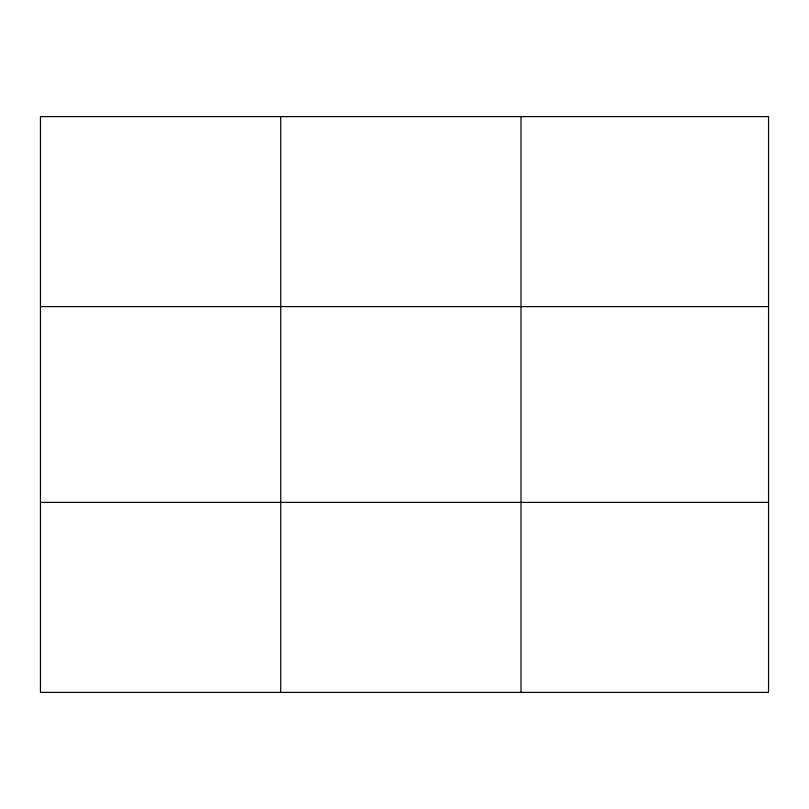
<?xml version="1.0" encoding="UTF-8"?>
<svg xmlns="http://www.w3.org/2000/svg" width="809" height="809" viewBox="0 0 809 809"><rect width="100%" height="100%" fill="white"/><g stroke="black" fill="none" stroke-linecap="round" stroke-linejoin="round"><path stroke-width="1.21" d="M280.723 692.393L280.723 116.607M520.996 692.393L520.996 116.607M40.45 306.611L768.55 306.611M40.45 502.389L768.55 502.389M768.55 665.251L768.55 692.393L40.45 692.393L40.45 116.607L768.55 116.607L768.55 665.251"/></g></svg>
